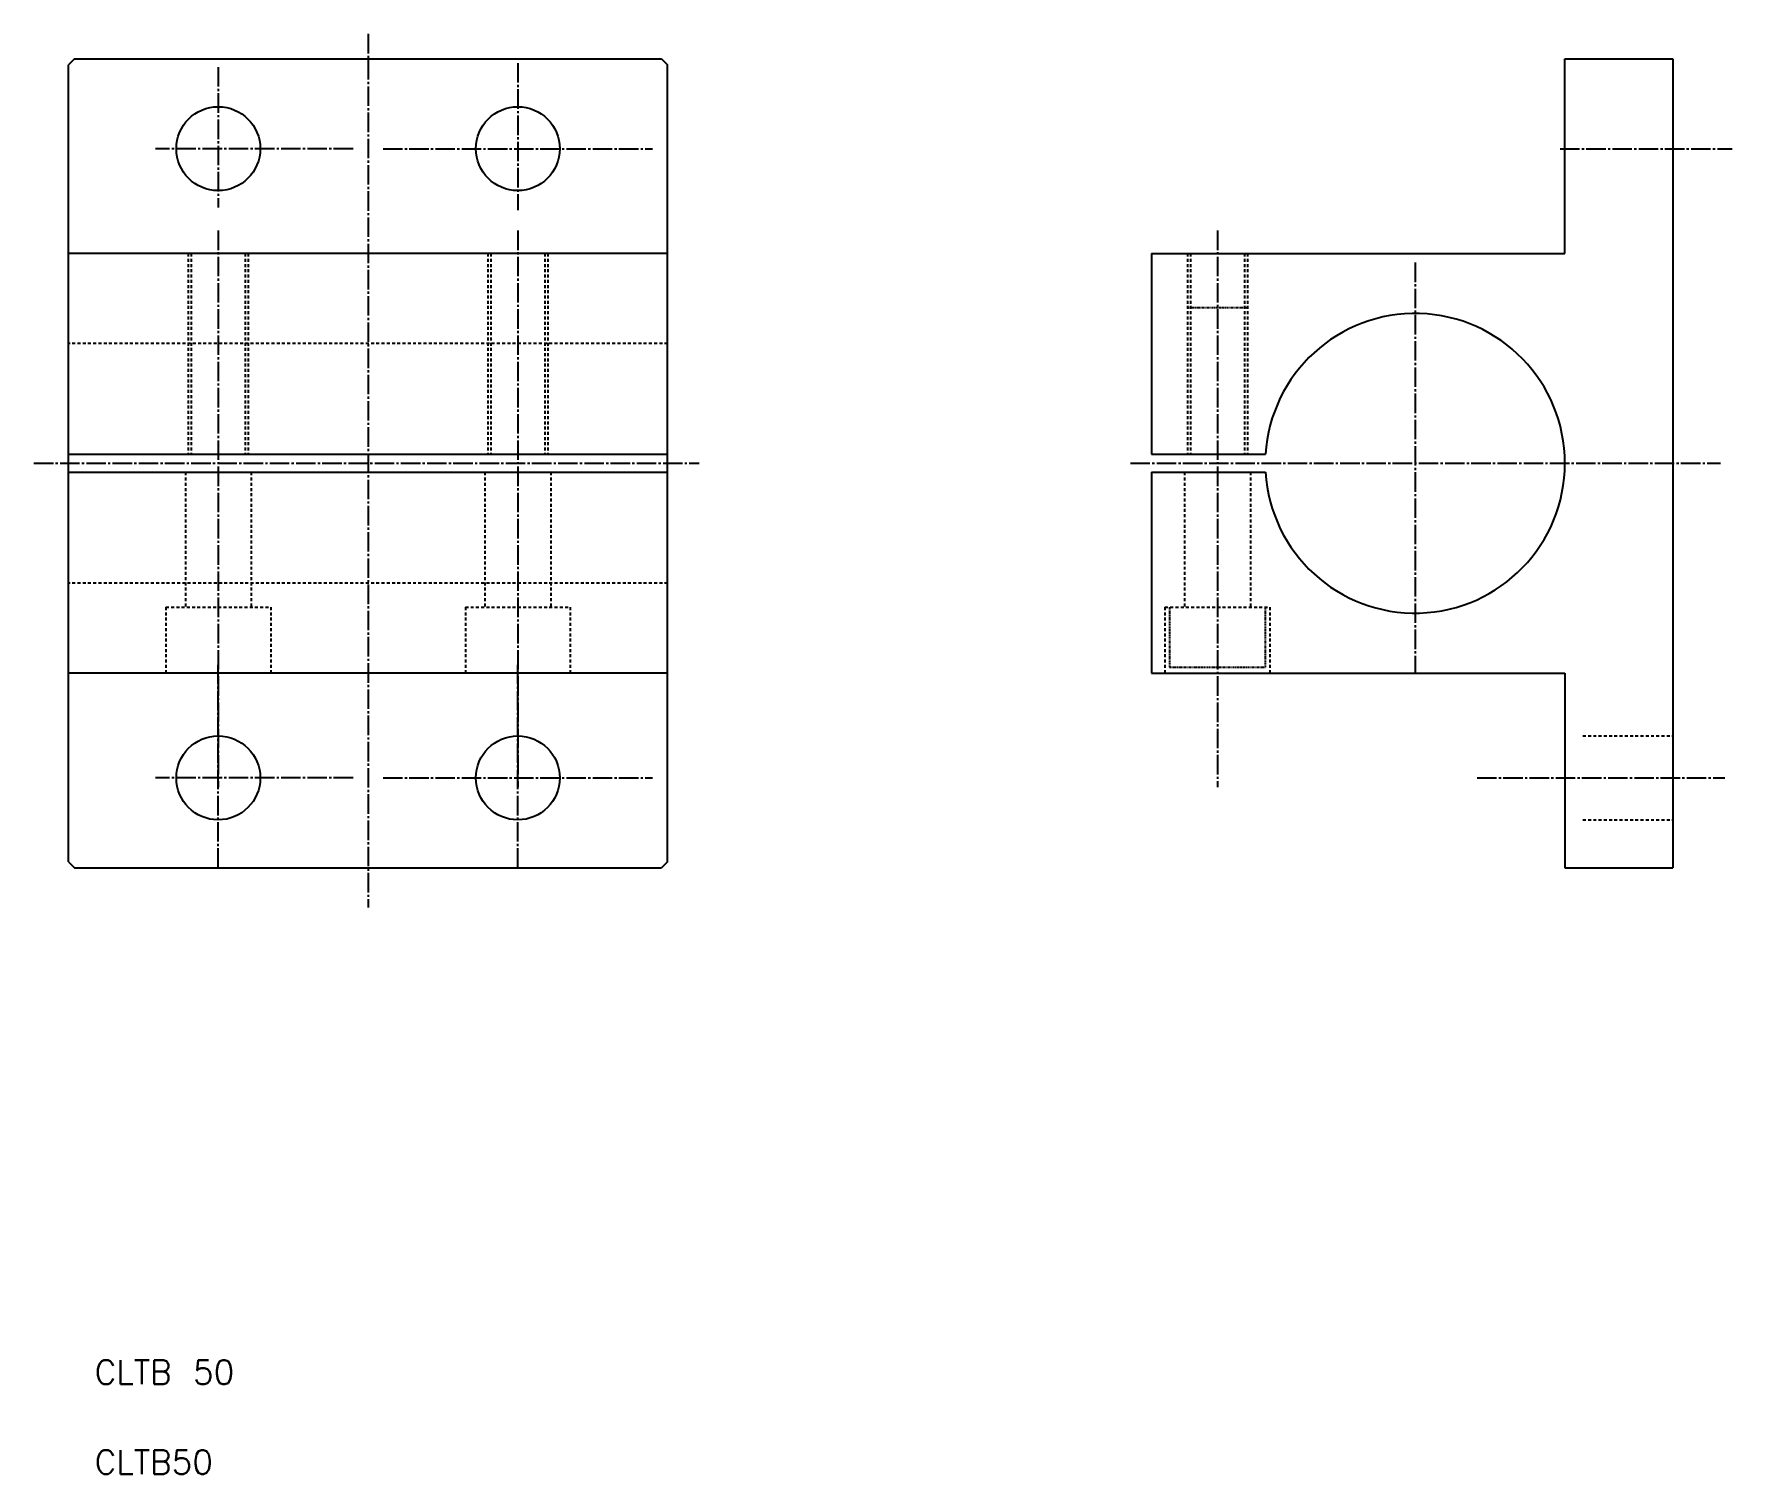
# Model space of a CAD drawing. Extents: x 3495 to 3779, y 66 to 306.
import ezdxf

# ---------------------------------------------------------------- set-up
doc = ezdxf.new("R2010")
doc.units = 0
doc.header["$LTSCALE"] = 0.25
for name, pattern in [('CENTER', [17.5, 13, -1.5, 1.5, -1.5]), ('DASHED', [3.5, 2, -1.5]), ('PHANTOM', [2.5, 1.25, -0.25, 0.25, -0.25, 0.25, -0.25])]:
    doc.linetypes.add(name, pattern=pattern)
doc.layers.get('0').update_dxf_attribs({"linetype": 'CONTINUOUS'})
doc.layers.add('CENTER', color=1, linetype='CENTER')
doc.styles.get("Standard").update_dxf_attribs({"font": 'txt.shx'})

msp = doc.modelspace()

# ---------------------------------------------------------------- linework, layer by layer
for p, q in [((3501.88, 301.92), (3500.88, 300.92)), ((3500.88, 167.92), (3500.88, 300.92)), ((3501.88, 301.92), (3599.88, 301.92)), ((3599.88, 301.92), (3600.88, 300.92)), ((3600.88, 167.92), (3600.88, 300.92)), ((3750.64, 269.42), (3750.64, 301.92)), ((3750.64, 301.92), (3768.64, 301.92)), ((3768.64, 301.92), (3768.64, 166.92)), ((3600.88, 269.42), (3500.88, 269.42)), ((3681.64, 269.42), (3681.64, 235.92)), ((3681.64, 269.42), (3750.64, 269.42)), ((3500.88, 235.92), (3600.88, 235.92)), ((3681.64, 235.92), (3700.69, 235.92)), ((3500.88, 232.92), (3600.88, 232.92)), ((3681.64, 232.92), (3681.64, 199.42)), ((3681.64, 232.92), (3700.69, 232.92)), ((3600.88, 199.42), (3500.88, 199.42)), ((3681.64, 199.42), (3750.64, 199.42)), ((3750.64, 199.42), (3750.64, 166.92)), ((3500.88, 167.92), (3501.88, 166.92)), ((3600.88, 167.92), (3599.88, 166.92)), ((3501.88, 166.92), (3599.88, 166.92)), ((3750.64, 166.92), (3768.64, 166.92))]:
    msp.add_line(p, q)
at = {"color": 3, "linetype": 'DASHED'}
for p, q in [((3520.88, 269.42), (3520.88, 235.92)), ((3521.38, 269.42), (3521.38, 235.92)), ((3530.38, 269.42), (3530.38, 235.92)), ((3530.88, 269.42), (3530.88, 235.92)), ((3570.88, 269.42), (3570.88, 235.92)), ((3571.38, 269.42), (3571.38, 235.92)), ((3580.38, 269.42), (3580.38, 235.92)), ((3580.88, 269.42), (3580.88, 235.92)), ((3687.64, 269.42), (3687.64, 235.92)), ((3688.14, 269.42), (3688.14, 235.92)), ((3697.14, 269.42), (3697.14, 235.92)), ((3697.64, 269.42), (3697.64, 235.92)), ((3600.88, 254.42), (3500.88, 254.42)), ((3520.38, 232.92), (3520.38, 210.42)), ((3531.38, 232.92), (3531.38, 210.42)), ((3570.38, 232.92), (3570.38, 210.42)), ((3581.38, 232.92), (3581.38, 210.42)), ((3687.14, 232.92), (3687.14, 210.42)), ((3698.14, 232.92), (3698.14, 210.42)), ((3600.88, 214.42), (3500.88, 214.42)), ((3517.13, 210.42), (3517.13, 199.42)), ((3517.13, 210.42), (3534.63, 210.42)), ((3534.63, 210.42), (3534.63, 199.42)), ((3567.13, 210.42), (3567.13, 199.42)), ((3567.13, 210.42), (3584.63, 210.42)), ((3584.63, 210.42), (3584.63, 199.42)), ((3683.89, 210.42), (3683.89, 199.42)), ((3683.89, 210.42), (3701.39, 210.42)), ((3701.39, 210.42), (3701.39, 199.42)), ((3753.64, 188.92), (3768.64, 188.92)), ((3753.64, 174.92), (3768.64, 174.92))]:
    msp.add_line(p, q, dxfattribs=at)
at = {"color": 3, "linetype": 'PHANTOM'}
for p, q in [((3687.64, 260.42), (3697.64, 260.42)), ((3684.64, 210.42), (3684.64, 200.42)), ((3700.64, 210.42), (3700.64, 200.42)), ((3684.64, 200.42), (3700.64, 200.42))]:
    msp.add_line(p, q, dxfattribs=at)
for centre in [(3525.88, 286.92), (3575.88, 286.92), (3525.88, 181.92), (3575.88, 181.92)]:
    msp.add_circle(centre, 7)
msp.add_arc((3725.64, 234.42), 25, 183.4398, 176.5602)
at = {"layer": 'CENTER', "color": 1, "linetype": 'CENTER'}
for p, q in [((3550.88, 306.06), (3550.88, 160.32)), ((3525.88, 300.53), (3525.88, 277.11)), ((3575.88, 301.2), (3575.88, 276.67)), ((3548.38, 286.92), (3515.38, 286.92)), ((3553.38, 286.92), (3598.38, 286.92)), ((3749.84, 286.92), (3778.54, 286.92)), ((3525.88, 273.25), (3525.88, 180.37)), ((3575.88, 273.25), (3575.88, 180.37)), ((3692.64, 273.25), (3692.64, 180.37)), ((3725.64, 267.92), (3725.64, 199.52)), ((3495.11, 234.42), (3606.16, 234.42)), ((3678.14, 234.42), (3776.64, 234.42)), ((3525.88, 166.92), (3525.88, 200.92)), ((3575.88, 166.92), (3575.88, 200.92)), ((3548.38, 181.92), (3515.38, 181.92)), ((3553.38, 181.92), (3598.38, 181.92)), ((3735.99, 181.92), (3777.34, 181.92))]:
    msp.add_line(p, q, dxfattribs=at)

# ---------------------------------------------------------------- texts
for s, p in [('CLTB 50', (3505.25, 80.76)), ('CLTB50', (3505.25, 65.76))]:
    msp.add_text(s, height=4).set_placement(p)

doc.saveas('drawing.dxf')
